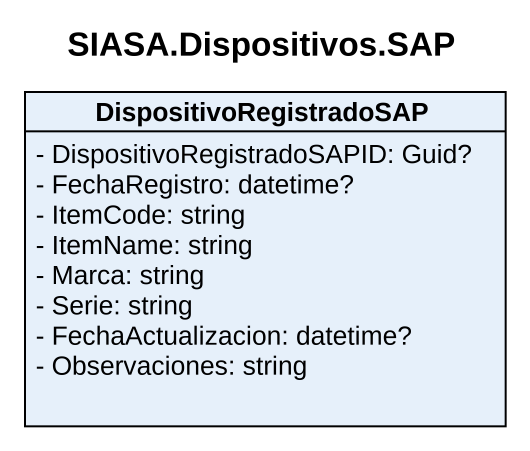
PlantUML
@startuml
title SIASA.Dispositivos.SAP
hide circle
hide empty members
skinparam classAttributeIconSize 0
class DispositivoRegistradoSAP {
  - DispositivoRegistradoSAPID: Guid?
  - FechaRegistro: datetime?
  - ItemCode: string
  - ItemName: string
  - Marca: string
  - Serie: string
  - FechaActualizacion: datetime?
  - Observaciones: string
}
@enduml
